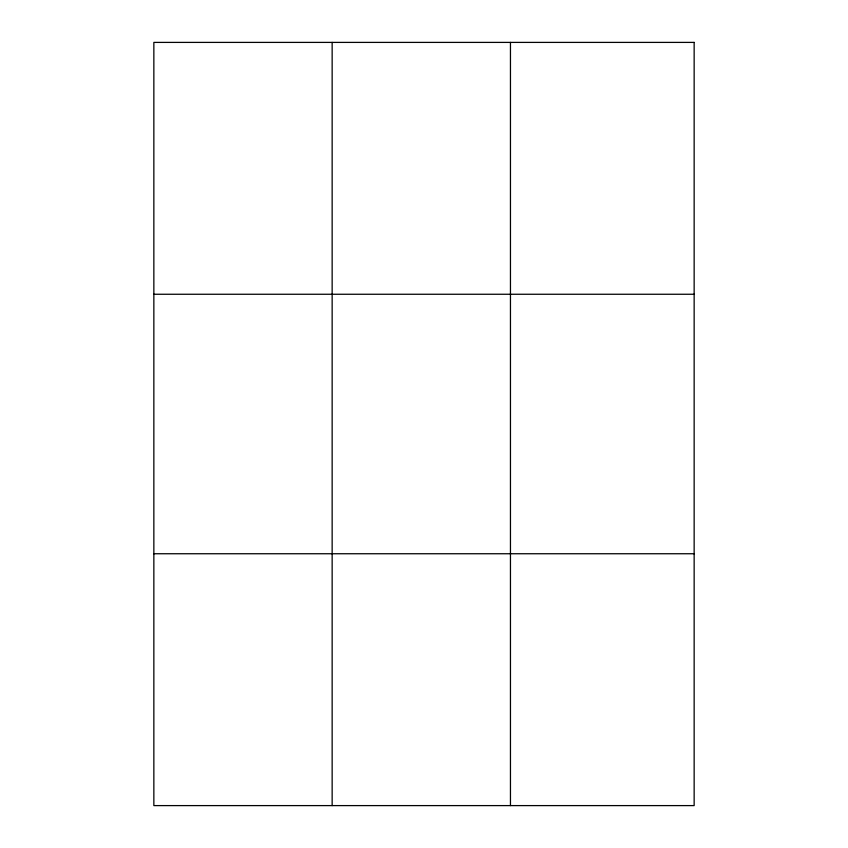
<?xml version="1.0" encoding="UTF-8"?>
<svg xmlns="http://www.w3.org/2000/svg" width="848" height="848" viewBox="0 0 848 848"><rect width="100%" height="100%" fill="white"/><g stroke="black" fill="none" stroke-linecap="round" stroke-linejoin="round"><path stroke-width="1.27" d="M332.151 42.4L332.151 805.6M510.454 42.4L510.454 805.6M153.848 294.256L694.152 294.256M153.848 553.744L694.152 553.744M694.152 42.4L694.152 805.6L153.848 805.6L153.848 42.4L694.152 42.4"/></g></svg>
